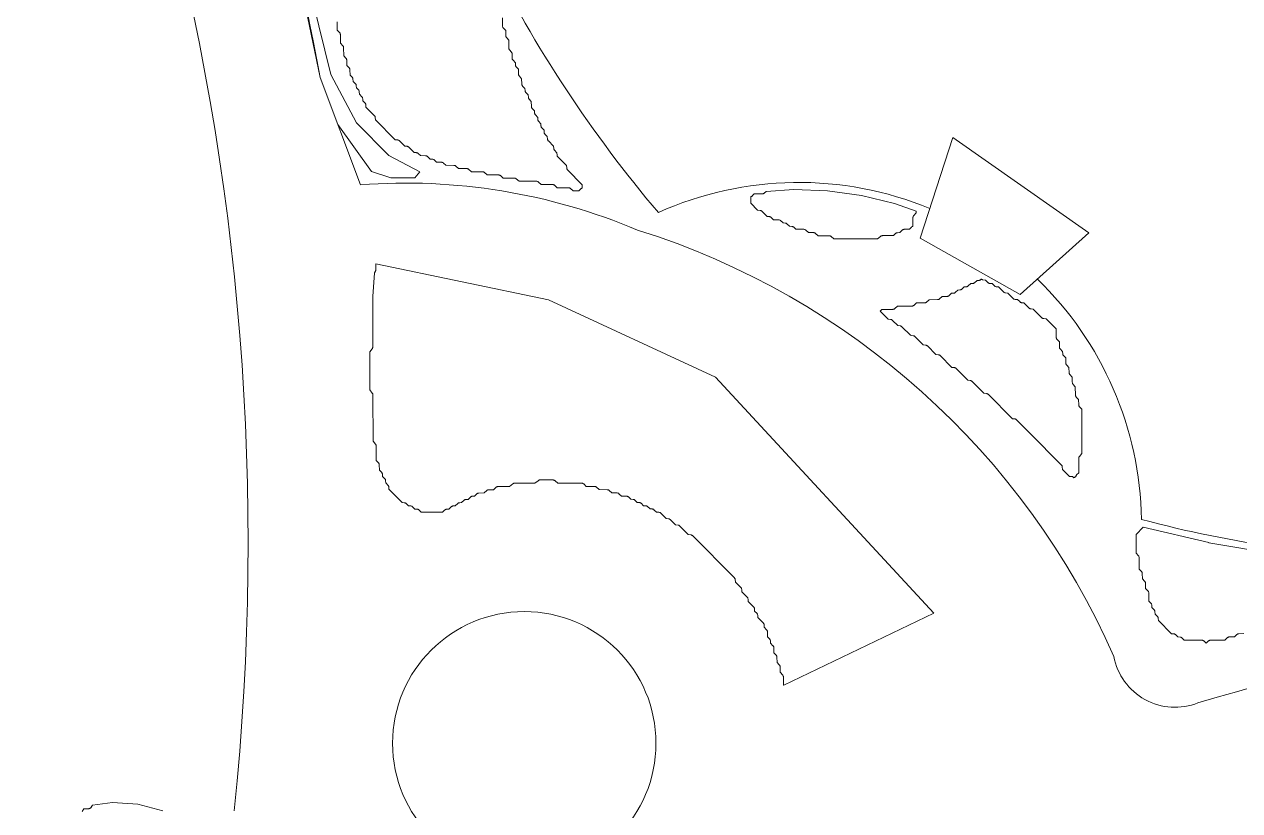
# Model space of a CAD drawing. Header units: inches. Extents: x 36 to 190, y -75 to 56.
# Drawn here: x 151.81 to 161.96, y -61.04 to -54.47 of the extents above; entities that cross this region are included whole.
import ezdxf

# ---------------------------------------------------------------- set-up
doc = ezdxf.new("R2010")
doc.units = ezdxf.units.IN
for name, color, linetype, lineweight in [('01_ORIGINAL_CAD', 7, 'CONTINUOUS', 20), ('02_APPROVED_PDF_OUTLINES', 7, 'CONTINUOUS', 15), ('03_ADDED_AREAS_SAME_COMPOSITION', 7, 'CONTINUOUS', 15), ('04_APPROVED_PERIMETER', 7, 'CONTINUOUS', 15)]:
    doc.layers.add(name, color=color, linetype=linetype, lineweight=lineweight)

# ---------------------------------------------------------------- blocks, each defined once
blk = doc.blocks.new('09_LOTUS')
at = {"layer": '01_ORIGINAL_CAD'}
for points in [[(44.283, 37.084, 0.090917), (40.931, 45.968, -0.652582), (40.931, 49.011, -0.158741), (45.004, 48.425, -0.098355), (47.824, 46.203), (47.755, 46.078)], [(45.692, 38.109, 0.060935), (47.109, 35.956, -0.206423), (49.375, 35.99)], [(59.998, 35.322), (60.235, 35.059), (61.831, 36.816), (61.933, 37.418, -0.214593), (63.522, 35.602, 0.212382), (64.188, 33.517, -0.642649), (62.166, 32.15, 0.132984), (51.615, 31.858, -0.471407), (50.913, 32.245)], [(46.935, 35.809, 0.119192), (44.621, 36.188), (44.283, 37.084)], [(50.274, 35.4, -0.198705), (51.143, 33.392, 0.063223), (53.473, 33.07)]]:
    blk.add_lwpolyline(points, format="xyb", dxfattribs=at)
blk.add_lwpolyline([(49.567, 36.583), (50.703, 35.787), (50.129, 35.27), (49.295, 35.742), (49.567, 36.583)], dxfattribs=at)
blk.add_circle((45.989, 31.521), 1.1, dxfattribs=at)
for centre, radius, start, end in [((22.064, 33.195), 21.619, 354.0583, 36.0319), ((44.996, 29.643), 6.464, 23.734, 72.5429)]:
    blk.add_arc(centre, radius, start, end, dxfattribs=at)
at = {"layer": '02_APPROVED_PDF_OUTLINES'}
for points in [[(45.807, 37.583), (45.807, 37.516), (45.808, 37.512), (45.808, 37.509), (45.81, 37.505), (45.811, 37.502), (45.814, 37.499), (45.834, 37.476), (45.835, 37.432), (45.835, 37.429), (45.836, 37.426), (45.837, 37.423), (45.838, 37.42), (45.84, 37.418), (45.842, 37.416), (45.86, 37.395), (45.861, 37.328), (45.861, 37.324), (45.862, 37.321), (45.863, 37.318), (45.865, 37.314), (45.867, 37.312), (45.887, 37.288), (45.888, 37.244), (45.889, 37.241), (45.889, 37.238), (45.89, 37.235), (45.892, 37.233), (45.893, 37.23), (45.895, 37.228), (45.915, 37.207), (45.917, 37.186), (45.917, 37.183), (45.918, 37.18), (45.919, 37.177), (45.921, 37.174), (45.924, 37.171), (45.941, 37.153), (45.942, 37.11), (45.942, 37.107), (45.943, 37.104), (45.944, 37.101), (45.945, 37.098), (45.947, 37.096), (45.948, 37.094), (45.967, 37.073), (45.968, 37.03), (45.969, 37.026), (45.969, 37.024), (45.97, 37.021), (45.972, 37.018), (45.973, 37.015), (45.975, 37.013), (45.994, 36.992), (45.995, 36.975), (45.996, 36.972), (45.996, 36.968), (45.998, 36.965), (46, 36.962), (46.002, 36.959), (46.021, 36.938), (46.023, 36.918), (46.024, 36.915), (46.025, 36.911), (46.026, 36.908), (46.028, 36.905), (46.03, 36.903), (46.047, 36.885), (46.048, 36.842), (46.049, 36.839), (46.049, 36.836), (46.05, 36.833), (46.052, 36.83), (46.053, 36.828), (46.055, 36.825), (46.074, 36.805), (46.075, 36.787), (46.076, 36.784), (46.076, 36.781), (46.078, 36.777), (46.08, 36.774), (46.082, 36.772), (46.101, 36.751), (46.102, 36.734), (46.102, 36.73), (46.103, 36.727), (46.104, 36.724), (46.106, 36.721), (46.108, 36.718), (46.128, 36.697), (46.128, 36.68), (46.129, 36.677), (46.13, 36.673), (46.131, 36.67), (46.133, 36.667), (46.135, 36.664), (46.154, 36.644), (46.155, 36.627), (46.155, 36.623), (46.156, 36.62), (46.158, 36.616), (46.16, 36.613), (46.162, 36.611), (46.181, 36.59), (46.183, 36.569), (46.184, 36.566), (46.185, 36.562), (46.186, 36.559), (46.188, 36.556), (46.19, 36.554), (46.234, 36.509), (46.235, 36.492), (46.235, 36.489), (46.236, 36.485), (46.238, 36.482), (46.239, 36.479), (46.242, 36.476), (46.261, 36.455), (46.263, 36.435), (46.264, 36.432), (46.265, 36.428), (46.266, 36.425), (46.268, 36.422), (46.27, 36.42), (46.341, 36.348), (46.343, 36.328), (46.343, 36.324), (46.344, 36.321), (46.346, 36.318), (46.348, 36.315), (46.35, 36.312), (46.473, 36.188), (46.473, 36.16), (46.472, 36.16), (46.469, 36.159), (46.466, 36.158), (46.463, 36.156), (46.461, 36.154), (46.444, 36.137), (46.396, 36.137), (46.374, 36.157), (46.371, 36.159), (46.369, 36.16), (46.366, 36.162), (46.363, 36.162), (46.36, 36.163), (46.357, 36.163), (46.264, 36.163), (46.241, 36.184), (46.238, 36.186), (46.236, 36.187), (46.233, 36.188), (46.23, 36.189), (46.227, 36.19), (46.224, 36.19), (46.131, 36.19), (46.108, 36.21), (46.106, 36.212), (46.103, 36.214), (46.1, 36.215), (46.098, 36.216), (46.095, 36.217), (46.092, 36.217), (45.945, 36.217), (45.922, 36.237), (45.92, 36.239), (45.917, 36.241), (45.915, 36.242), (45.912, 36.243), (45.909, 36.243), (45.906, 36.243), (45.812, 36.244), (45.789, 36.264), (45.787, 36.266), (45.785, 36.267), (45.782, 36.269), (45.779, 36.269), (45.776, 36.27), (45.773, 36.27), (45.68, 36.27), (45.657, 36.291), (45.654, 36.292), (45.652, 36.294), (45.649, 36.295), (45.646, 36.296), (45.643, 36.297), (45.64, 36.297), (45.547, 36.297), (45.524, 36.317), (45.522, 36.319), (45.519, 36.321), (45.516, 36.322), (45.513, 36.323), (45.51, 36.323), (45.507, 36.324), (45.441, 36.324), (45.418, 36.344), (45.415, 36.346), (45.413, 36.348), (45.41, 36.349), (45.407, 36.35), (45.404, 36.35), (45.401, 36.35), (45.335, 36.351), (45.315, 36.369), (45.313, 36.371), (45.31, 36.373), (45.307, 36.374), (45.304, 36.375), (45.301, 36.376), (45.298, 36.376), (45.256, 36.377), (45.238, 36.394), (45.236, 36.397), (45.233, 36.399), (45.23, 36.4), (45.226, 36.401), (45.223, 36.402), (45.203, 36.403), (45.182, 36.423), (45.18, 36.425), (45.177, 36.427), (45.174, 36.428), (45.171, 36.429), (45.168, 36.43), (45.165, 36.43), (45.122, 36.431), (45.102, 36.45), (45.1, 36.452), (45.097, 36.454), (45.093, 36.455), (45.09, 36.456), (45.086, 36.457), (45.07, 36.457), (45.026, 36.502), (45.023, 36.504), (45.02, 36.506), (45.017, 36.507), (45.014, 36.508), (45.01, 36.509), (44.991, 36.51), (44.946, 36.555), (44.943, 36.557), (44.94, 36.559), (44.937, 36.561), (44.934, 36.562), (44.931, 36.562), (44.911, 36.564), (44.746, 36.73), (44.745, 36.75), (44.744, 36.753), (44.743, 36.757), (44.742, 36.76), (44.74, 36.763), (44.737, 36.765), (44.667, 36.837), (44.666, 36.854), (44.666, 36.857), (44.665, 36.861), (44.664, 36.864), (44.662, 36.867), (44.659, 36.87), (44.64, 36.89), (44.64, 36.907), (44.639, 36.911), (44.638, 36.914), (44.637, 36.918), (44.635, 36.921), (44.633, 36.923), (44.613, 36.944), (44.611, 36.965), (44.611, 36.968), (44.61, 36.971), (44.609, 36.974), (44.607, 36.977), (44.604, 36.98), (44.587, 36.998), (44.586, 37.015), (44.586, 37.018), (44.585, 37.022), (44.584, 37.025), (44.582, 37.028), (44.58, 37.031), (44.56, 37.052), (44.558, 37.072), (44.558, 37.075), (44.557, 37.079), (44.555, 37.082), (44.553, 37.085), (44.551, 37.087), (44.534, 37.105), (44.533, 37.148), (44.533, 37.151), (44.532, 37.154), (44.531, 37.157), (44.53, 37.16), (44.528, 37.162), (44.526, 37.165), (44.507, 37.185), (44.506, 37.229), (44.506, 37.232), (44.505, 37.235), (44.504, 37.238), (44.503, 37.24), (44.501, 37.243), (44.5, 37.245), (44.481, 37.265), (44.48, 37.333), (44.48, 37.337), (44.479, 37.34), (44.478, 37.343), (44.476, 37.346), (44.474, 37.349), (44.454, 37.372), (44.453, 37.443), (44.452, 37.446), (44.452, 37.449), (44.451, 37.452), (44.45, 37.455), (44.448, 37.458), (44.446, 37.46), (44.427, 37.48), (44.427, 37.548)], [(51.999, 32.437), (51.956, 32.436), (51.953, 32.436), (51.95, 32.435), (51.947, 32.434), (51.944, 32.433), (51.941, 32.431), (51.939, 32.429), (51.919, 32.41), (51.876, 32.409), (51.873, 32.409), (51.87, 32.408), (51.867, 32.407), (51.864, 32.406), (51.862, 32.404), (51.859, 32.402), (51.84, 32.383), (51.72, 32.383), (51.717, 32.383), (51.714, 32.382), (51.711, 32.381), (51.709, 32.38), (51.706, 32.378), (51.704, 32.376), (51.683, 32.358), (51.663, 32.376), (51.661, 32.378), (51.658, 32.38), (51.655, 32.381), (51.653, 32.382), (51.65, 32.383), (51.647, 32.383), (51.501, 32.383), (51.484, 32.4), (51.481, 32.402), (51.478, 32.404), (51.475, 32.406), (51.472, 32.407), (51.468, 32.407), (51.448, 32.409), (51.428, 32.429), (51.425, 32.431), (51.422, 32.433), (51.418, 32.434), (51.415, 32.435), (51.411, 32.435), (51.395, 32.436), (51.285, 32.548), (51.284, 32.564), (51.283, 32.568), (51.283, 32.571), (51.281, 32.574), (51.279, 32.577), (51.277, 32.58), (51.258, 32.601), (51.256, 32.622), (51.255, 32.625), (51.254, 32.628), (51.253, 32.631), (51.251, 32.634), (51.249, 32.637), (51.231, 32.655), (51.231, 32.672), (51.23, 32.675), (51.229, 32.679), (51.228, 32.682), (51.226, 32.685), (51.224, 32.688), (51.205, 32.708), (51.205, 32.775), (51.204, 32.779), (51.204, 32.782), (51.202, 32.786), (51.201, 32.789), (51.199, 32.792), (51.178, 32.815), (51.177, 32.859), (51.177, 32.862), (51.176, 32.865), (51.175, 32.868), (51.174, 32.871), (51.172, 32.873), (51.17, 32.875), (51.151, 32.896), (51.15, 32.939), (51.15, 32.942), (51.15, 32.945), (51.149, 32.948), (51.147, 32.951), (51.146, 32.954), (51.144, 32.956), (51.125, 32.976), (51.125, 33.07), (51.124, 33.074), (51.123, 33.077), (51.122, 33.081), (51.121, 33.084), (51.118, 33.087), (51.098, 33.11), (51.098, 33.266), (51.158, 33.327), (51.706, 33.198), (51.707, 33.197), (52.288, 33.098)]]:
    blk.add_lwpolyline(points, dxfattribs=at)
for points in [[(47.881, 36.088), (47.882, 36.088), (47.885, 36.089), (47.888, 36.091), (47.891, 36.092), (47.893, 36.095), (47.91, 36.112), (47.976, 36.112), (47.98, 36.112), (47.983, 36.113), (47.987, 36.114), (47.99, 36.116), (47.992, 36.118), (48.009, 36.132), (48.239, 36.147), (48.522, 36.137), (48.804, 36.098), (49.081, 36.031), (49.261, 35.967), (49.261, 35.953), (49.241, 35.93), (49.239, 35.927), (49.237, 35.924), (49.236, 35.921), (49.235, 35.917), (49.235, 35.914), (49.235, 35.84), (49.233, 35.84), (49.23, 35.839), (49.227, 35.838), (49.224, 35.836), (49.222, 35.834), (49.205, 35.816), (49.162, 35.816), (49.159, 35.815), (49.156, 35.815), (49.153, 35.814), (49.15, 35.812), (49.148, 35.811), (49.145, 35.809), (49.125, 35.789), (49.105, 35.787), (49.101, 35.787), (49.098, 35.786), (49.095, 35.784), (49.092, 35.782), (49.089, 35.78), (49.072, 35.763), (48.98, 35.763), (48.977, 35.762), (48.974, 35.762), (48.971, 35.761), (48.968, 35.76), (48.966, 35.758), (48.963, 35.756), (48.94, 35.736), (48.574, 35.736), (48.551, 35.756), (48.549, 35.758), (48.546, 35.759), (48.543, 35.761), (48.54, 35.762), (48.538, 35.762), (48.534, 35.762), (48.442, 35.762), (48.422, 35.781), (48.419, 35.783), (48.417, 35.785), (48.414, 35.786), (48.411, 35.787), (48.408, 35.788), (48.405, 35.788), (48.362, 35.789), (48.339, 35.809), (48.336, 35.811), (48.334, 35.813), (48.331, 35.814), (48.328, 35.815), (48.325, 35.816), (48.322, 35.816), (48.256, 35.816), (48.239, 35.833), (48.236, 35.835), (48.233, 35.837), (48.23, 35.839), (48.227, 35.84), (48.223, 35.84), (48.203, 35.842), (48.183, 35.862), (48.18, 35.864), (48.177, 35.866), (48.174, 35.867), (48.17, 35.868), (48.167, 35.868), (48.15, 35.869), (48.13, 35.888), (48.127, 35.89), (48.125, 35.892), (48.122, 35.893), (48.119, 35.894), (48.116, 35.895), (48.113, 35.895), (48.07, 35.896), (48.05, 35.915), (48.047, 35.917), (48.044, 35.919), (48.041, 35.921), (48.037, 35.922), (48.034, 35.922), (48.017, 35.923), (47.973, 35.967), (47.971, 35.969), (47.968, 35.971), (47.964, 35.973), (47.961, 35.974), (47.958, 35.974), (47.938, 35.976), (47.881, 36.034)], [(48.156, 32.005), (48.154, 32.008), (48.153, 32.075), (48.153, 32.079), (48.152, 32.082), (48.151, 32.085), (48.149, 32.089), (48.147, 32.091), (48.127, 32.115), (48.126, 32.159), (48.126, 32.162), (48.125, 32.165), (48.124, 32.168), (48.123, 32.17), (48.121, 32.173), (48.119, 32.175), (48.1, 32.196), (48.099, 32.239), (48.099, 32.242), (48.098, 32.245), (48.097, 32.248), (48.096, 32.251), (48.094, 32.253), (48.092, 32.256), (48.074, 32.276), (48.073, 32.32), (48.072, 32.323), (48.072, 32.326), (48.071, 32.329), (48.069, 32.331), (48.068, 32.334), (48.066, 32.336), (48.046, 32.357), (48.044, 32.378), (48.044, 32.381), (48.043, 32.384), (48.041, 32.387), (48.04, 32.39), (48.037, 32.393), (48.02, 32.411), (48.019, 32.454), (48.019, 32.457), (48.018, 32.46), (48.017, 32.463), (48.016, 32.466), (48.014, 32.468), (48.012, 32.47), (47.993, 32.491), (47.991, 32.512), (47.991, 32.515), (47.99, 32.518), (47.988, 32.522), (47.986, 32.525), (47.984, 32.527), (47.94, 32.572), (47.939, 32.589), (47.939, 32.592), (47.938, 32.596), (47.937, 32.599), (47.935, 32.602), (47.933, 32.605), (47.913, 32.626), (47.911, 32.646), (47.911, 32.649), (47.91, 32.653), (47.908, 32.656), (47.906, 32.659), (47.904, 32.661), (47.86, 32.706), (47.858, 32.726), (47.857, 32.73), (47.856, 32.733), (47.855, 32.736), (47.853, 32.739), (47.851, 32.742), (47.806, 32.787), (47.805, 32.807), (47.804, 32.81), (47.803, 32.814), (47.802, 32.817), (47.8, 32.82), (47.798, 32.822), (47.753, 32.868), (47.749, 32.891), (47.749, 32.894), (47.748, 32.897), (47.746, 32.9), (47.745, 32.903), (47.742, 32.905), (47.394, 33.256), (47.392, 33.258), (47.389, 33.26), (47.386, 33.261), (47.382, 33.262), (47.379, 33.263), (47.359, 33.265), (47.288, 33.336), (47.285, 33.338), (47.283, 33.34), (47.279, 33.342), (47.276, 33.343), (47.273, 33.343), (47.253, 33.345), (47.208, 33.39), (47.206, 33.392), (47.203, 33.394), (47.2, 33.395), (47.196, 33.396), (47.193, 33.397), (47.173, 33.399), (47.129, 33.443), (47.126, 33.446), (47.123, 33.448), (47.12, 33.449), (47.117, 33.45), (47.113, 33.451), (47.093, 33.452), (47.072, 33.472), (47.07, 33.474), (47.067, 33.476), (47.063, 33.478), (47.06, 33.478), (47.056, 33.479), (47.039, 33.48), (47.019, 33.499), (47.016, 33.501), (47.013, 33.503), (47.01, 33.504), (47.007, 33.505), (47.003, 33.506), (46.986, 33.506), (46.966, 33.526), (46.963, 33.528), (46.96, 33.53), (46.957, 33.531), (46.953, 33.532), (46.95, 33.532), (46.933, 33.533), (46.913, 33.552), (46.91, 33.555), (46.907, 33.557), (46.904, 33.558), (46.9, 33.559), (46.897, 33.559), (46.88, 33.56), (46.86, 33.579), (46.857, 33.581), (46.855, 33.583), (46.852, 33.584), (46.849, 33.585), (46.846, 33.586), (46.843, 33.586), (46.8, 33.587), (46.78, 33.606), (46.778, 33.608), (46.775, 33.61), (46.772, 33.611), (46.769, 33.612), (46.766, 33.613), (46.763, 33.613), (46.72, 33.614), (46.697, 33.634), (46.695, 33.636), (46.692, 33.638), (46.689, 33.639), (46.686, 33.64), (46.683, 33.64), (46.68, 33.64), (46.614, 33.641), (46.591, 33.661), (46.588, 33.663), (46.586, 33.664), (46.583, 33.666), (46.58, 33.667), (46.577, 33.667), (46.574, 33.667), (46.507, 33.667), (46.485, 33.688), (46.482, 33.69), (46.48, 33.691), (46.477, 33.692), (46.474, 33.693), (46.471, 33.694), (46.468, 33.694), (46.268, 33.694), (46.246, 33.714), (46.243, 33.716), (46.241, 33.718), (46.238, 33.719), (46.235, 33.72), (46.232, 33.72), (46.229, 33.721), (46.12, 33.721), (46.116, 33.721), (46.113, 33.72), (46.11, 33.719), (46.107, 33.717), (46.104, 33.715), (46.078, 33.694), (45.908, 33.694), (45.904, 33.694), (45.901, 33.693), (45.898, 33.692), (45.894, 33.69), (45.892, 33.688), (45.866, 33.667), (45.769, 33.666), (45.766, 33.666), (45.763, 33.665), (45.76, 33.664), (45.757, 33.663), (45.754, 33.661), (45.752, 33.659), (45.732, 33.64), (45.692, 33.64), (45.689, 33.64), (45.686, 33.639), (45.683, 33.638), (45.681, 33.637), (45.678, 33.635), (45.676, 33.633), (45.653, 33.613), (45.609, 33.612), (45.606, 33.612), (45.603, 33.611), (45.6, 33.61), (45.598, 33.609), (45.595, 33.607), (45.593, 33.605), (45.572, 33.586), (45.556, 33.585), (45.552, 33.585), (45.549, 33.584), (45.545, 33.582), (45.542, 33.58), (45.54, 33.578), (45.519, 33.559), (45.503, 33.558), (45.499, 33.558), (45.496, 33.557), (45.492, 33.555), (45.489, 33.554), (45.487, 33.551), (45.466, 33.532), (45.45, 33.531), (45.446, 33.531), (45.443, 33.53), (45.439, 33.529), (45.436, 33.527), (45.434, 33.524), (45.413, 33.505), (45.397, 33.504), (45.393, 33.504), (45.39, 33.503), (45.386, 33.502), (45.383, 33.5), (45.381, 33.498), (45.36, 33.478), (45.34, 33.476), (45.336, 33.476), (45.333, 33.475), (45.33, 33.473), (45.327, 33.471), (45.324, 33.469), (45.307, 33.452), (45.128, 33.452), (45.108, 33.471), (45.105, 33.473), (45.102, 33.475), (45.099, 33.476), (45.095, 33.477), (45.092, 33.477), (45.075, 33.478), (45.055, 33.497), (45.052, 33.5), (45.049, 33.501), (45.046, 33.503), (45.042, 33.504), (45.039, 33.504), (45.022, 33.505), (45.002, 33.524), (44.999, 33.526), (44.996, 33.528), (44.993, 33.53), (44.989, 33.531), (44.986, 33.531), (44.969, 33.532), (44.859, 33.643), (44.858, 33.66), (44.858, 33.663), (44.857, 33.667), (44.855, 33.67), (44.854, 33.673), (44.851, 33.676), (44.832, 33.696), (44.831, 33.714), (44.831, 33.717), (44.83, 33.72), (44.829, 33.724), (44.827, 33.727), (44.825, 33.73), (44.806, 33.75), (44.805, 33.767), (44.804, 33.771), (44.803, 33.774), (44.802, 33.777), (44.8, 33.78), (44.798, 33.783), (44.779, 33.803), (44.778, 33.847), (44.778, 33.85), (44.777, 33.853), (44.776, 33.856), (44.775, 33.859), (44.773, 33.861), (44.771, 33.864), (44.753, 33.884), (44.752, 34.005), (44.752, 34.009), (44.751, 34.012), (44.75, 34.015), (44.748, 34.018), (44.746, 34.021), (44.726, 34.044), (44.725, 34.431), (44.725, 34.435), (44.724, 34.438), (44.723, 34.441), (44.721, 34.444), (44.719, 34.447), (44.698, 34.473), (44.698, 34.792), (44.719, 34.818), (44.721, 34.821), (44.722, 34.824), (44.723, 34.827), (44.724, 34.831), (44.724, 34.834), (44.723, 35.254), (44.737, 35.452), (44.746, 35.465), (44.747, 35.468), (44.749, 35.471), (44.749, 35.475), (44.75, 35.478), (44.749, 35.528), (46.192, 35.226), (47.585, 34.579), (49.409, 32.608)], [(48.96, 35.132), (48.974, 35.146), (49.066, 35.146), (49.069, 35.147), (49.072, 35.147), (49.075, 35.148), (49.078, 35.149), (49.081, 35.151), (49.083, 35.153), (49.106, 35.173), (49.226, 35.173), (49.229, 35.174), (49.232, 35.174), (49.235, 35.175), (49.237, 35.176), (49.24, 35.178), (49.242, 35.18), (49.265, 35.2), (49.332, 35.2), (49.335, 35.201), (49.338, 35.201), (49.341, 35.202), (49.343, 35.203), (49.346, 35.205), (49.348, 35.207), (49.371, 35.227), (49.441, 35.228), (49.444, 35.228), (49.447, 35.229), (49.45, 35.23), (49.453, 35.231), (49.456, 35.233), (49.458, 35.235), (49.478, 35.254), (49.521, 35.255), (49.524, 35.255), (49.527, 35.256), (49.53, 35.257), (49.533, 35.258), (49.535, 35.26), (49.538, 35.262), (49.558, 35.281), (49.574, 35.282), (49.578, 35.282), (49.581, 35.283), (49.585, 35.285), (49.588, 35.287), (49.591, 35.289), (49.611, 35.308), (49.627, 35.309), (49.631, 35.309), (49.634, 35.31), (49.638, 35.312), (49.641, 35.313), (49.644, 35.316), (49.664, 35.335), (49.681, 35.336), (49.684, 35.336), (49.688, 35.337), (49.691, 35.338), (49.694, 35.34), (49.697, 35.343), (49.717, 35.362), (49.734, 35.363), (49.737, 35.363), (49.741, 35.364), (49.744, 35.365), (49.747, 35.367), (49.75, 35.369), (49.77, 35.389), (49.787, 35.389), (49.79, 35.39), (49.793, 35.391), (49.797, 35.392), (49.8, 35.394), (49.803, 35.396), (49.806, 35.399), (49.807, 35.398), (49.809, 35.396), (49.812, 35.395), (49.815, 35.394), (49.819, 35.393), (49.842, 35.39), (49.863, 35.369), (49.866, 35.367), (49.869, 35.365), (49.872, 35.364), (49.875, 35.363), (49.879, 35.363), (49.896, 35.362), (49.916, 35.343), (49.919, 35.34), (49.922, 35.339), (49.925, 35.337), (49.929, 35.336), (49.932, 35.336), (49.949, 35.335), (49.993, 35.291), (49.995, 35.289), (49.998, 35.287), (50.001, 35.285), (50.005, 35.284), (50.008, 35.284), (50.028, 35.282), (50.072, 35.237), (50.075, 35.235), (50.078, 35.233), (50.081, 35.232), (50.084, 35.231), (50.088, 35.23), (50.108, 35.228), (50.129, 35.209), (50.131, 35.206), (50.134, 35.205), (50.138, 35.203), (50.141, 35.202), (50.145, 35.202), (50.161, 35.201), (50.205, 35.157), (50.208, 35.155), (50.211, 35.153), (50.214, 35.151), (50.217, 35.15), (50.221, 35.15), (50.24, 35.148), (50.312, 35.076), (50.314, 35.074), (50.317, 35.072), (50.32, 35.071), (50.324, 35.07), (50.327, 35.069), (50.347, 35.067), (50.431, 34.983), (50.432, 34.913), (50.432, 34.91), (50.433, 34.907), (50.434, 34.904), (50.435, 34.901), (50.437, 34.898), (50.439, 34.896), (50.458, 34.876), (50.459, 34.832), (50.459, 34.829), (50.459, 34.826), (50.46, 34.823), (50.462, 34.82), (50.463, 34.818), (50.465, 34.816), (50.485, 34.795), (50.487, 34.774), (50.487, 34.771), (50.488, 34.767), (50.49, 34.764), (50.492, 34.761), (50.494, 34.759), (50.511, 34.741), (50.512, 34.698), (50.512, 34.695), (50.513, 34.692), (50.514, 34.689), (50.515, 34.686), (50.517, 34.684), (50.519, 34.681), (50.538, 34.661), (50.539, 34.617), (50.539, 34.614), (50.54, 34.611), (50.541, 34.608), (50.542, 34.606), (50.543, 34.603), (50.545, 34.601), (50.564, 34.581), (50.565, 34.537), (50.566, 34.534), (50.566, 34.531), (50.567, 34.528), (50.569, 34.525), (50.57, 34.523), (50.572, 34.52), (50.591, 34.5), (50.592, 34.43), (50.592, 34.427), (50.593, 34.424), (50.594, 34.421), (50.595, 34.418), (50.597, 34.415), (50.599, 34.413), (50.618, 34.393), (50.619, 34.349), (50.619, 34.346), (50.62, 34.343), (50.621, 34.34), (50.622, 34.337), (50.624, 34.335), (50.626, 34.333), (50.644, 34.312), (50.645, 33.941), (50.625, 33.918), (50.623, 33.915), (50.621, 33.912), (50.62, 33.909), (50.619, 33.905), (50.619, 33.902), (50.619, 33.781), (50.602, 33.764), (50.6, 33.761), (50.598, 33.758), (50.597, 33.756), (50.596, 33.752), (50.595, 33.749), (50.595, 33.749), (50.592, 33.748), (50.589, 33.747), (50.586, 33.745), (50.583, 33.743), (50.579, 33.74), (50.575, 33.743), (50.573, 33.745), (50.57, 33.747), (50.566, 33.749), (50.563, 33.749), (50.56, 33.75), (50.543, 33.751), (50.485, 33.809), (50.482, 33.832), (50.481, 33.836), (50.48, 33.839), (50.479, 33.841), (50.477, 33.844), (50.475, 33.846), (50.209, 34.115), (50.209, 34.115), (50.1, 34.224), (50.097, 34.226), (50.095, 34.228), (50.091, 34.23), (50.088, 34.231), (50.085, 34.231), (50.065, 34.233), (49.863, 34.437), (49.861, 34.439), (49.858, 34.44), (49.855, 34.442), (49.852, 34.443), (49.849, 34.444), (49.826, 34.447), (49.728, 34.546), (49.725, 34.548), (49.722, 34.55), (49.719, 34.551), (49.716, 34.552), (49.712, 34.553), (49.693, 34.555), (49.595, 34.653), (49.592, 34.655), (49.589, 34.657), (49.586, 34.659), (49.583, 34.66), (49.579, 34.66), (49.56, 34.662), (49.462, 34.76), (49.459, 34.763), (49.456, 34.764), (49.453, 34.766), (49.45, 34.767), (49.446, 34.767), (49.427, 34.769), (49.356, 34.841), (49.353, 34.843), (49.35, 34.845), (49.347, 34.846), (49.344, 34.847), (49.34, 34.848), (49.321, 34.85), (49.252, 34.919), (49.249, 34.921), (49.247, 34.923), (49.244, 34.925), (49.241, 34.926), (49.237, 34.926), (49.215, 34.93), (49.143, 35.002), (49.14, 35.004), (49.137, 35.006), (49.134, 35.007), (49.131, 35.008), (49.127, 35.009), (49.108, 35.011), (49.063, 35.055), (49.061, 35.057), (49.058, 35.059), (49.055, 35.061), (49.051, 35.062), (49.048, 35.062), (49.028, 35.064)]]:
    blk.add_lwpolyline(points, close=True, dxfattribs=at)
at = {"layer": '03_ADDED_AREAS_SAME_COMPOSITION'}
blk.add_lwpolyline([(42.298, 30.952), (42.31, 30.974), (42.352, 30.974), (42.355, 30.975), (42.358, 30.975), (42.361, 30.976), (42.364, 30.978), (42.367, 30.98), (42.369, 30.982), (42.371, 30.984), (42.373, 30.987), (42.384, 31.005), (42.55, 31.026), (42.761, 31.012), (42.97, 30.955)], dxfattribs=at)
at = {"layer": '04_APPROVED_PERIMETER'}
blk.add_lwpolyline([(43.918, 38.964), (44.374, 37.109), (44.589, 36.704), (44.859, 36.432), (45.118, 36.295), (45.074, 36.245), (44.874, 36.245), (44.714, 36.298), (44.432, 36.691), (44.283, 37.084), (44.043, 38.255)], dxfattribs=at)

msp = doc.modelspace()

# ---------------------------------------------------------------- block references
msp.add_blockref('09_LOTUS', (110, -92))

doc.saveas('drawing.dxf')
